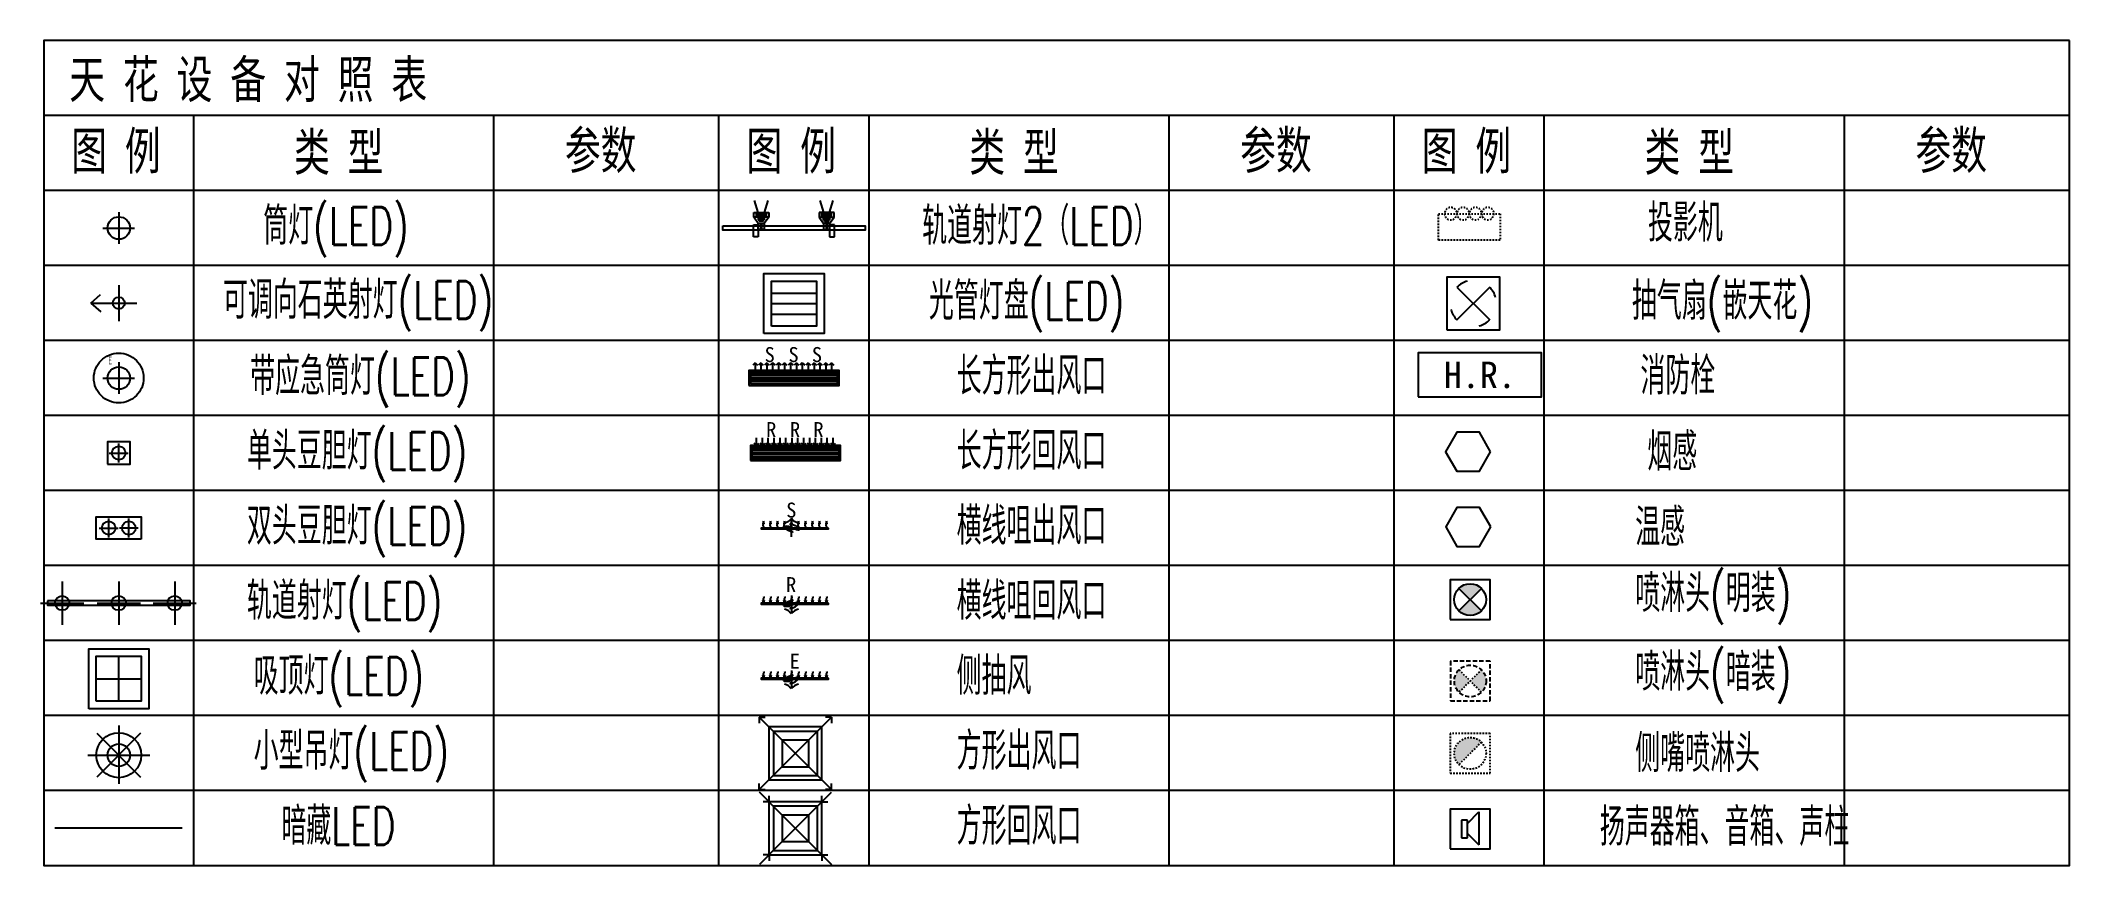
# Model space of a CAD drawing. Header units: millimetres. Extents: x 3724 to 3859, y -1907 to -1852.
import ezdxf
from ezdxf.enums import TextEntityAlignment as Align

# ---------------------------------------------------------------- set-up
doc = ezdxf.new("R2010")
doc.units = ezdxf.units.MM
doc.header["$LTSCALE"] = 10
for name, pattern in [('Dash', [6.35, 3.175, -3.175]), ('DASHED', [0.75, 0.5, -0.25]), ('HIDDEN2', [4.7625, 3.175, -1.5875])]:
    doc.linetypes.add(name, pattern=pattern)
for name, color, linetype in [('C天-CEILITE', 160, 'Continuous'), ('C天-消防', 3, 'Continuous'), ('C天-空调', 160, 'Continuous'), ('DOOR', 2, 'Continuous'), ('FF-TEXT', 50, 'Continuous'), ('P-灯具定位图', 12, 'Continuous'), ('RC-LIGHT', 2, 'Continuous'), ('RC-空调', 2, 'Continuous'), ('投影', 250, 'Continuous'), ('消防栓', 3, 'Continuous')]:
    doc.layers.add(name, color=color, linetype=linetype)
doc.styles.add('Arial', font='NSimSun.ttf')
doc.styles.add('CCD_DIM', font='dim.shx', dxfattribs={"width": 0.7})
doc.styles.add('GGC(宋体)', font='SimSun.ttf')
doc.styles.add('st', font='SimSun.ttf', dxfattribs={"width": 0.7})
doc.styles.add('TXT', font='txt.shx', dxfattribs={"width": 0.7, "bigfont": '1.shx'})
doc.styles.add('XZC', font='SIMPLEX.SHX', dxfattribs={"width": 0.7, "bigfont": 'hztxt.shx'})
doc.linetypes.add('LED_LINE', pattern='A,12.7,-5.08,["LED",XZC,S=2.54,R=0,X=-2.54,Y=-1.27],-6.35', length=24.13)

# ---------------------------------------------------------------- blocks, each defined once
blk = doc.blocks.new('sd')
at = {"layer": 'RC-LIGHT', "color": 8, "ltscale": 0.2}
for p, q in [((-120, 362), (-75, 212)), ((0, 212), (45, 362)), ((34, 189), (-109, 189)), ((34, 174), (-109, 174)), ((-86, 129), (11, 129)), ((-75, 114), (0, 114)), ((-64, 99), (-11, 99)), ((-22, 52), (-52, 52)), ((-22, 37), (-52, 37)), ((-22, 22), (-52, 22))]:
    blk.add_line(p, q, dxfattribs=at)
at = {"layer": 'RC-LIGHT', "color": 1, "ltscale": 0.2}
for p, q in [((56, 212), (-131, 212)), ((-131, 212), (-131, 152)), ((-131, 152), (56, 152)), ((-131, 152), (-75, 75)), ((-75, 75), (-75, 0)), ((0, 75), (-75, 75)), ((-75, 0), (0, 0)), ((0, 75), (56, 152)), ((0, 0), (0, 75)), ((0, 60), (0, -90)), ((60, 60), (0, 60)), ((56, 152), (56, 212)), ((60, -90), (60, 60)), ((0, -90), (60, -90))]:
    blk.add_line(p, q, dxfattribs=at)
blk = doc.blocks.new('消防栓(平)')
at = {"layer": '消防栓', "color": 1}
blk.add_lwpolyline([(0, 0), (700, 0), (700, 250), (0, 250)], close=True, dxfattribs=at)
at = {"layer": '消防栓', "color": 8, "insert": (350, 124), "char_height": 150, "width": 401.76, "attachment_point": 5, "style": 'GGC(宋体)'}
blk.add_mtext('H.R.', dxfattribs=at)
blk = doc.blocks.new('筒灯')
at = {"layer": 'RC-LIGHT', "color": 1}
for p, q in [((-105, 0), (105, 0)), ((0, 105), (0, -105))]:
    blk.add_line(p, q, dxfattribs=at)
at = {"layer": 'RC-LIGHT', "color": 50}
blk.add_circle((0, 0), 75, dxfattribs=at)
blk = doc.blocks.new('可调向石英射灯')
at = {"color": 1}
for p, q in [((-187, 0), (-121, 57)), ((-187, 0), (120, 0)), ((-187, 0), (-119, -58)), ((0, 120), (0, -120))]:
    blk.add_line(p, q, dxfattribs=at)
at = {"color": 2}
blk.add_circle((0, 0), 40, dxfattribs=at)
blk = doc.blocks.new('单头豆胆灯')
at = {"layer": 'C天-CEILITE', "color": 8}
for p, q in [((-63, 0), (63, 0)), ((0, -63), (0, 63))]:
    blk.add_line(p, q, dxfattribs=at)
at = {"layer": 'C天-CEILITE', "color": 2}
blk.add_lwpolyline([(-75, -75), (75, -75), (75, 75), (-75, 75)], close=True, dxfattribs=at)
at = {"layer": 'C天-CEILITE', "color": 1}
blk.add_circle((0, 0), 45, dxfattribs=at)
blk = doc.blocks.new('双头豆胆灯')
at = {"layer": 'C天-CEILITE', "color": 8}
for p, q in [((-67, -63), (-67, 63)), ((67, -63), (67, 63)), ((-130, 0), (-4, 0)), ((130, 0), (4, 0))]:
    blk.add_line(p, q, dxfattribs=at)
at = {"layer": 'C天-CEILITE', "color": 2}
blk.add_lwpolyline([(150, -75), (-150, -75), (-150, 75), (150, 75)], close=True, dxfattribs=at)
at = {"layer": 'C天-CEILITE', "color": 1}
for centre in [(-67, 0), (67, 0)]:
    blk.add_circle(centre, 45, dxfattribs=at)
blk = doc.blocks.new('轨道灯02')
at = {"color": 8}
for p, q in [((-377, 144), (-377, -144)), ((0, 144), (0, -144)), ((373, 144), (373, -144)), ((-521, 0), (-233, 0)), ((-144, 0), (144, 0)), ((229, 0), (517, 0))]:
    blk.add_line(p, q, dxfattribs=at)
at = {"color": 2}
blk.add_lwpolyline([(-475, 15), (-475, -15), (475, -15), (475, 15)], close=True, dxfattribs=at)
at = {"color": 1}
for centre in [(-377, 0), (0, 0), (373, 0)]:
    blk.add_circle(centre, 48, dxfattribs=at)
blk = doc.blocks.new('方形吸顶灯')
at = {"layer": 'C天-CEILITE', "color": 8}
for p, q in [((0, -150), (0, 150)), ((-150, 0), (150, 0))]:
    blk.add_line(p, q, dxfattribs=at)
at = {"layer": 'C天-CEILITE', "color": 2}
blk.add_lwpolyline([(-200, -200), (-200, 200), (200, 200), (200, -200)], close=True, dxfattribs=at)
at = {"layer": 'C天-CEILITE', "color": 1}
blk.add_lwpolyline([(-150, -150), (-150, 150), (150, 150), (150, -150)], close=True, dxfattribs=at)
blk = doc.blocks.new('小型吊灯(圆形)')
at = {"layer": 'C天-CEILITE', "color": 8}
for p, q in [((146, 146), (-146, -146)), ((-146, 146), (146, -146)), ((0, 197), (0, -191)), ((-207, 0), (207, 0))]:
    blk.add_line(p, q, dxfattribs=at)
at = {"layer": 'C天-CEILITE', "color": 2}
blk.add_circle((0, 0), 150, dxfattribs=at)
at = {"layer": 'C天-CEILITE', "color": 1}
blk.add_circle((0, 0), 75.2, dxfattribs=at)
blk = doc.blocks.new('A$C710E138E')
at = {"layer": 'C天-空调'}
h = blk.add_hatch(dxfattribs=at)
h.set_pattern_fill('LINE', color=250, scale=9)
h.set_pattern_definition([(0, (1180, 180), (0, 28.575), [])])
h.paths.add_polyline_path([(20, 20), (1180, 20), (1180, 180), (20, 180)])
at = {"layer": 'C天-空调', "color": 8}
for p, q in [((81, 303), (50, 271)), ((81, 303), (81, 200)), ((81, 303), (113, 271)), ((159, 303), (128, 271)), ((159, 303), (159, 200)), ((159, 303), (191, 271)), ((237, 303), (205, 271)), ((237, 303), (237, 200)), ((237, 303), (269, 271)), ((315, 303), (283, 271)), ((315, 303), (315, 200)), ((315, 303), (347, 271)), ((395, 303), (363, 271)), ((395, 303), (395, 200)), ((395, 303), (427, 271)), ((473, 303), (441, 271)), ((473, 303), (473, 200)), ((473, 303), (505, 271)), ((555, 303), (523, 271)), ((555, 303), (555, 200)), ((555, 303), (587, 271)), ((633, 303), (601, 271)), ((633, 303), (633, 200)), ((633, 303), (665, 271)), ((711, 303), (680, 271)), ((711, 303), (711, 200)), ((711, 303), (743, 271)), ((789, 303), (758, 271)), ((789, 303), (789, 200)), ((789, 303), (821, 271)), ((867, 303), (836, 271)), ((867, 303), (867, 200)), ((867, 303), (899, 271)), ((945, 303), (914, 271)), ((945, 303), (945, 200)), ((945, 303), (977, 271)), ((1023, 303), (992, 271)), ((1023, 303), (1023, 200)), ((1023, 303), (1055, 271)), ((1101, 303), (1070, 271)), ((1101, 303), (1101, 200)), ((1101, 303), (1133, 271))]:
    blk.add_line(p, q, dxfattribs=at)
at = {"layer": 'C天-空调', "color": 2}
blk.add_lwpolyline([(0, 0), (1200, 0), (1200, 200), (0, 200)], close=True, dxfattribs=at)
at = {"layer": 'C天-空调', "color": 8}
blk.add_lwpolyline([(20, 20), (1180, 20), (1180, 180), (20, 180)], close=True, dxfattribs=at)
at = {"layer": 'C天-空调', "color": 41, "style": 'Arial'}
for p in [(208, 313), (526, 313), (838, 313)]:
    blk.add_text('S', height=200, dxfattribs=at).set_placement(p)
blk = doc.blocks.new('A$C7F380DB5')
at = {"layer": 'C天-空调'}
h = blk.add_hatch(dxfattribs=at)
h.set_pattern_fill('LINE', color=250, scale=9)
h.set_pattern_definition([(0, (1180, 180), (0, 28.575), [])])
h.paths.add_polyline_path([(20, 20), (1180, 20), (1180, 180), (20, 180)])
at = {"layer": 'C天-空调', "color": 8}
for p, q in [((81, 200), (81, 303)), ((159, 200), (159, 303)), ((237, 200), (237, 303)), ((315, 200), (315, 303)), ((395, 200), (395, 303)), ((473, 200), (473, 303)), ((555, 200), (555, 303)), ((633, 200), (633, 303)), ((711, 200), (711, 303)), ((789, 200), (789, 303)), ((867, 200), (867, 303)), ((945, 200), (945, 303)), ((1023, 200), (1023, 303)), ((1101, 200), (1101, 303)), ((81, 200), (50, 232)), ((81, 200), (113, 232)), ((159, 200), (128, 232)), ((159, 200), (191, 232)), ((237, 200), (205, 232)), ((237, 200), (269, 232)), ((315, 200), (283, 232)), ((315, 200), (347, 232)), ((395, 200), (363, 232)), ((395, 200), (427, 232)), ((473, 200), (441, 232)), ((473, 200), (505, 232)), ((555, 200), (523, 232)), ((555, 200), (587, 232)), ((633, 200), (601, 232)), ((633, 200), (665, 232)), ((711, 200), (680, 232)), ((711, 200), (743, 232)), ((789, 200), (758, 232)), ((789, 200), (821, 232)), ((867, 200), (836, 232)), ((867, 200), (899, 232)), ((945, 200), (914, 232)), ((945, 200), (977, 232)), ((1023, 200), (992, 232)), ((1023, 200), (1055, 232)), ((1101, 200), (1070, 232)), ((1101, 200), (1133, 232))]:
    blk.add_line(p, q, dxfattribs=at)
at = {"layer": 'C天-空调', "color": 2}
blk.add_lwpolyline([(0, 0), (1200, 0), (1200, 200), (0, 200)], close=True, dxfattribs=at)
at = {"layer": 'C天-空调', "color": 8}
blk.add_lwpolyline([(20, 20), (1180, 20), (1180, 180), (20, 180)], close=True, dxfattribs=at)
at = {"layer": 'C天-空调', "color": 41, "style": 'Arial'}
for p in [(208, 313), (526, 313), (838, 313)]:
    blk.add_text('R', height=200, dxfattribs=at).set_placement(p)
blk = doc.blocks.new('A$C627D20C9')
at = {"layer": 'C天-空调', "color": 8}
for p, q in [((22, 36, 0), (30, 0, 0)), ((30, 0, 0), (39, 36, 0)), ((30, 36, 0), (30, 0, 0)), ((114, 36, 0), (122, 0, 0)), ((122, 36, 0), (122, 0, 0)), ((122, 0, 0), (132, 36, 0)), ((122, 36, 0), (122, 36, 0)), ((208, 36, 0), (216, 0, 0)), ((216, 0, 0), (225, 36, 0)), ((216, 36, 0), (216, 0, 0)), ((301, 36, 0), (309, 0, 0)), ((309, 0, 0), (318, 36, 0)), ((309, 36, 0), (309, 0, 0)), ((394, 36, 0), (402, 0, 0)), ((402, 0, 0), (411, 36, 0)), ((402, 36, 0), (402, 0, 0)), ((488, 36, 0), (496, 0, 0)), ((496, 0, 0), (505, 36, 0)), ((496, 36, 0), (496, 0, 0)), ((580, 36, 0), (588, 0, 0)), ((588, 36, 0), (588, 0, 0)), ((588, 0, 0), (597, 36, 0)), ((588, 36, 0), (588, 36, 0)), ((673, 36, 0), (681, 0, 0)), ((681, 36, 0), (681, 0, 0)), ((681, 0, 0), (691, 36, 0)), ((681, 36, 0), (681, 36, 0)), ((766, 36, 0), (775, 0, 0)), ((775, 0, 0), (784, 36, 0)), ((775, 36, 0), (775, 0, 0)), ((859, 36, 0), (867, 0, 0)), ((867, 36, 0), (867, 0, 0)), ((867, 0, 0), (876, 36, 0)), ((867, 36, 0), (867, 36, 0))]:
    blk.add_line(p, q, dxfattribs=at)
at = {"layer": 'C天-空调', "color": 2, "lineweight": -2, "elevation": 0}
blk.add_lwpolyline([(0, 90), (900, 90), (900, 102), (0, 102)], close=True, dxfattribs=at)
at = {"layer": 'C天-空调', "color": 8}
for points in [[(31, 90, 0), (27, 84, 0), (21, 72, 0), (40, 58, 0), (34, 45, 0), (30, 36, 0)], [(123, 90, 0), (120, 84, 0), (113, 72, 0), (133, 58, 0), (126, 45, 0), (122, 36, 0)], [(216, 90, 0), (213, 84, 0), (207, 72, 0), (226, 58, 0), (219, 45, 0), (216, 36, 0)], [(310, 90, 0), (306, 84, 0), (300, 72, 0), (319, 58, 0), (313, 45, 0), (309, 36, 0)], [(403, 90, 0), (399, 84, 0), (393, 72, 0), (412, 58, 0), (406, 45, 0), (402, 36, 0)], [(497, 90, 0), (493, 84, 0), (487, 72, 0), (506, 58, 0), (500, 45, 0), (496, 36, 0)], [(589, 90, 0), (586, 84, 0), (579, 72, 0), (599, 58, 0), (592, 45, 0), (588, 36, 0)], [(682, 90, 0), (679, 84, 0), (672, 72, 0), (692, 58, 0), (685, 45, 0), (681, 36, 0)], [(775, 90, 0), (772, 84, 0), (766, 72, 0), (785, 58, 0), (778, 45, 0), (775, 36, 0)], [(868, 90, 0), (865, 84, 0), (858, 72, 0), (877, 58, 0), (871, 45, 0), (867, 36, 0)]]:
    blk.add_open_spline(points, degree=3, knots=[0, 0, 0, 0, 30.715258, 56.560246, 95.742076, 95.742076, 95.742076, 95.742076], dxfattribs=at)
blk = doc.blocks.new('A$C50BF169A')
at = {"layer": 'C天-空调', "color": 8}
for p, q in [((104, 610), (104, 199)), ((0, 405), (242, 405)), ((63, 396), (71, 426)), ((64, 425), (63, 396)), ((64, 425), (64, 425)), ((64, 425), (64, 425)), ((161, 408), (173, 384)), ((161, 408), (181, 385)), ((173, 384), (161, 408))]:
    blk.add_line(p, q, dxfattribs=at)
for centre, major_axis, start_param, end_param in [((299, 459), (-238, 0), 0.141575, 0.728606), ((98, 496), (-11.7, 0), 4.18756, 6.575794), ((361, 583), (-289, 0), 0.31869, 0.606656), ((10, 372), (-163, 0), 3.2196, 4.104779), ((130, 313), (-14.5, 0), 0.987312, 2.628133), ((-30, 335), (-174, 0), 2.97497, 3.639653), ((369, 554), (-196, 0), 0.295921, 0.865948), ((369, 255), (-196, 0), -0.865943, -0.295917)]:
    blk.add_ellipse(centre, major_axis=major_axis, ratio=1, start_param=start_param, end_param=end_param, dxfattribs=at)
at = {"layer": 'C天-空调', "color": 8, "xscale": -1, "rotation": 90}
blk.add_blockref('A$C627D20C9', (206, 900, 0), dxfattribs=at)
at = {"layer": 'C天-空调', "color": 41, "lineweight": -3, "style": 'Arial', "flags": 8}
blk.add_attdef('S', text='', height=100, rotation=90, dxfattribs=at).set_placement((300, 402), align=Align.MIDDLE)
blk = doc.blocks.new('A$C31D02B6F')
at = {"layer": 'C天-空调', "color": 8}
for p, q in [((33, 138), (24, 175)), ((41, 175), (33, 138)), ((33, 175), (33, 138)), ((33, 175), (33, 175)), ((125, 138), (116, 175)), ((134, 175), (125, 138)), ((125, 175), (125, 138)), ((610, 138), (199, 138)), ((219, 138), (209, 175)), ((227, 175), (219, 138)), ((219, 175), (219, 138)), ((219, 175), (219, 175)), ((312, 138), (303, 175)), ((320, 175), (312, 138)), ((312, 175), (312, 138)), ((312, 175), (312, 175)), ((408, 81), (384, 69)), ((384, 69), (408, 81)), ((408, 81), (385, 61)), ((404, 138), (395, 175)), ((396, 179), (426, 171)), ((425, 179), (396, 179)), ((412, 175), (404, 138)), ((404, 175), (404, 138)), ((405, 242), (405, 0)), ((425, 179), (425, 179)), ((425, 179), (425, 179)), ((498, 138), (489, 175)), ((506, 175), (498, 138)), ((498, 175), (498, 138)), ((591, 138), (582, 175)), ((599, 175), (591, 138)), ((591, 175), (591, 138)), ((684, 138), (675, 175)), ((692, 175), (684, 138)), ((684, 175), (684, 138)), ((778, 138), (768, 175)), ((786, 175), (778, 138)), ((778, 175), (778, 138)), ((778, 175), (778, 175)), ((870, 138), (861, 175)), ((878, 175), (870, 138)), ((870, 175), (870, 138))]:
    blk.add_line(p, q, dxfattribs=at)
at = {"layer": 'C天-空调', "color": 2, "lineweight": -2}
blk.add_lwpolyline([(900, 138), (0, 138), (0, 126), (900, 126)], close=True, dxfattribs=at)
at = {"layer": 'C天-空调', "color": 8}
for centre, major_axis, start_param, end_param in [((313, 113), (0, -14.5), 4.1289, 5.769721), ((459, -57), (0, -238), 3.283168, 3.870199), ((335, 272), (0, -174), -0.166624, 0.498059), ((255, -127), (0, -196), 2.275649, 2.845676), ((372, 232), (0, -163), 0.078006, 0.963185), ((554, -127), (0, -196), 3.437515, 4.007541), ((583, -119), (0, -289), 3.460284, 3.74825), ((496, 145), (0, -11.7), 1.045969, 3.434203)]:
    blk.add_ellipse(centre, major_axis=major_axis, ratio=1, start_param=start_param, end_param=end_param, dxfattribs=at)
for points in [[(32, 228), (35, 222), (42, 211), (23, 197), (29, 183), (33, 175)], [(125, 228), (128, 222), (134, 211), (115, 197), (122, 183), (125, 175)], [(218, 228), (221, 222), (228, 211), (208, 197), (215, 183), (219, 175)], [(311, 228), (314, 222), (321, 211), (301, 197), (308, 183), (312, 175)], [(403, 228), (407, 222), (413, 211), (394, 197), (400, 183), (404, 175)], [(497, 228), (501, 222), (507, 211), (488, 197), (494, 183), (498, 175)], [(590, 228), (594, 222), (600, 211), (581, 197), (587, 183), (591, 175)], [(684, 228), (687, 222), (693, 211), (674, 197), (681, 183), (684, 175)], [(777, 228), (780, 222), (787, 211), (767, 197), (774, 183), (778, 175)], [(869, 228), (873, 222), (879, 211), (860, 197), (866, 183), (870, 175)]]:
    blk.add_open_spline(points, degree=3, knots=[0, 0, 0, 0, 30.715258, 56.560246, 95.742076, 95.742076, 95.742076, 95.742076], dxfattribs=at)
at = {"layer": 'C天-空调', "color": 41, "lineweight": -3, "insert": (332, 486), "char_height": 200, "attachment_point": 1, "style": 'Arial'}
blk.add_mtext_dynamic_manual_height_columns('R', width=161.22, gutter_width=12.5, heights=[0], dxfattribs=at)
blk = doc.blocks.new('A$C71526CDD')
at = {"layer": 'C天-空调', "color": 8}
for p, q in [((33, 138), (24, 175)), ((41, 175), (33, 138)), ((33, 175), (33, 138)), ((33, 175), (33, 175)), ((125, 138), (116, 175)), ((134, 175), (125, 138)), ((125, 175), (125, 138)), ((610, 138), (199, 138)), ((219, 138), (209, 175)), ((227, 175), (219, 138)), ((219, 175), (219, 138)), ((219, 175), (219, 175)), ((312, 138), (303, 175)), ((320, 175), (312, 138)), ((312, 175), (312, 138)), ((312, 175), (312, 175)), ((408, 81), (384, 69)), ((384, 69), (408, 81)), ((408, 81), (385, 61)), ((404, 138), (395, 175)), ((396, 179), (426, 171)), ((425, 179), (396, 179)), ((412, 175), (404, 138)), ((404, 175), (404, 138)), ((405, 242), (405, 0)), ((425, 179), (425, 179)), ((425, 179), (425, 179)), ((498, 138), (489, 175)), ((506, 175), (498, 138)), ((498, 175), (498, 138)), ((591, 138), (582, 175)), ((599, 175), (591, 138)), ((591, 175), (591, 138)), ((684, 138), (675, 175)), ((692, 175), (684, 138)), ((684, 175), (684, 138)), ((778, 138), (768, 175)), ((786, 175), (778, 138)), ((778, 175), (778, 138)), ((778, 175), (778, 175)), ((870, 138), (861, 175)), ((878, 175), (870, 138)), ((870, 175), (870, 138))]:
    blk.add_line(p, q, dxfattribs=at)
at = {"layer": 'C天-空调', "color": 2, "lineweight": -2}
blk.add_lwpolyline([(900, 138), (0, 138), (0, 126), (900, 126)], close=True, dxfattribs=at)
at = {"layer": 'C天-空调', "color": 8}
for centre, major_axis, start_param, end_param in [((313, 113), (0, -14.5), 4.1289, 5.769721), ((459, -57), (0, -238), 3.283168, 3.870199), ((335, 272), (0, -174), -0.166624, 0.498059), ((255, -127), (0, -196), 2.275649, 2.845676), ((372, 232), (0, -163), 0.078006, 0.963185), ((554, -127), (0, -196), 3.437515, 4.007541), ((583, -119), (0, -289), 3.460284, 3.74825), ((496, 145), (0, -11.7), 1.045969, 3.434203)]:
    blk.add_ellipse(centre, major_axis=major_axis, ratio=1, start_param=start_param, end_param=end_param, dxfattribs=at)
for points in [[(32, 228), (35, 222), (42, 211), (23, 197), (29, 183), (33, 175)], [(125, 228), (128, 222), (134, 211), (115, 197), (122, 183), (125, 175)], [(218, 228), (221, 222), (228, 211), (208, 197), (215, 183), (219, 175)], [(311, 228), (314, 222), (321, 211), (301, 197), (308, 183), (312, 175)], [(403, 228), (407, 222), (413, 211), (394, 197), (400, 183), (404, 175)], [(497, 228), (501, 222), (507, 211), (488, 197), (494, 183), (498, 175)], [(590, 228), (594, 222), (600, 211), (581, 197), (587, 183), (591, 175)], [(684, 228), (687, 222), (693, 211), (674, 197), (681, 183), (684, 175)], [(777, 228), (780, 222), (787, 211), (767, 197), (774, 183), (778, 175)], [(869, 228), (873, 222), (879, 211), (860, 197), (866, 183), (870, 175)]]:
    blk.add_open_spline(points, degree=3, knots=[0, 0, 0, 0, 30.715258, 56.560246, 95.742076, 95.742076, 95.742076, 95.742076], dxfattribs=at)
at = {"layer": 'C天-空调', "color": 41, "lineweight": -3, "insert": (381, 465), "char_height": 200, "attachment_point": 1, "style": 'Arial'}
blk.add_mtext_dynamic_manual_height_columns('E', width=123.07, gutter_width=12.5, heights=[0], dxfattribs=at)
blk = doc.blocks.new('抽气扇1')
at = {"layer": 'C天-空调', "color": 1}
for p, q in [((-186, -186), (186, 186)), ((-186, 186), (186, -186))]:
    blk.add_line(p, q, dxfattribs=at)
at = {"layer": 'C天-空调', "color": 2}
blk.add_lwpolyline([(-300, -300), (300, -300), (300, 300), (-300, 300)], close=True, dxfattribs=at)
at = {"layer": 'C天-空调', "color": 1}
for start, end in [(105, 135), (15, 45), (195, 225), (285, 315)]:
    blk.add_arc((0, 0), 262, start, end, dxfattribs=at)
blk = doc.blocks.new('烟感')
at = {"layer": 'C天-消防', "color": 2}
blk.add_lwpolyline([(115, 1), (58, 101), (-58, 101), (-116, 1), (-58, -99), (58, -99)], close=True, dxfattribs=at)
at = {"layer": 'C天-消防', "color": 1, "linetype": 'Continuous', "style": 'GGC(宋体)', "flags": 2}
blk.add_attdef('?', text='', height=117, dxfattribs=at).set_placement((0, -1), align=Align.MIDDLE)
blk = doc.blocks.new('喷淋头(明装)')
at = {"layer": 'C天-消防', "ltscale": 0.2}
h = blk.add_hatch(color=8, dxfattribs=at)
h.paths.add_polyline_path([(0, 0), (21.2, 21.2, 0.414214), (-21.2, 21.2)])
h.paths.add_polyline_path([(21.2, -21.2), (0, 0), (-21.2, -21.2, 0.414214)])
at = {"layer": 'C天-消防', "color": 1, "ltscale": 0.2}
for p, q in [((21.2, 21.2), (-21.2, -21.2)), ((-21.2, 21.2), (21.2, -21.2))]:
    blk.add_line(p, q, dxfattribs=at)
at = {"layer": 'C天-消防', "color": 2}
blk.add_lwpolyline([(-37.5, -37.5), (37.5, -37.5), (37.5, 37.5), (-37.5, 37.5)], close=True, dxfattribs=at)
at = {"layer": 'C天-消防', "color": 1, "ltscale": 0.2}
blk.add_circle((0, 0), 30, dxfattribs=at)
blk = doc.blocks.new('喷淋头(暗装)')
at = {"layer": 'C天-消防'}
h = blk.add_hatch(color=250, dxfattribs=at)
h.paths.add_polyline_path([(-46, 8.6, 0.198912), (-28.9, -32.7), (12.4, 8.6), (-28.9, 49.9, 0.198912)])
h.paths.add_polyline_path([(12.4, 8.6), (53.7, -32.7, 0.198912), (70.8, 8.6, 0.198912), (53.7, 49.9)])
at = {"layer": 'C天-消防', "color": 1, "linetype": 'HIDDEN2', "ltscale": 0.1}
for p, q in [((-28.9, 49.9), (53.7, -32.7)), ((53.7, 49.9), (-28.9, -32.7))]:
    blk.add_line(p, q, dxfattribs=at)
at = {"layer": 'C天-消防', "color": 50, "linetype": 'HIDDEN2', "ltscale": 0.5}
blk.add_lwpolyline([(-60.6, -64.4), (85.4, -64.4), (85.4, 81.6), (-60.6, 81.6)], close=True, dxfattribs=at)
at = {"layer": 'C天-消防', "color": 1, "linetype": 'HIDDEN2', "ltscale": 0.5}
blk.add_circle((12.4, 8.6), 58.4, dxfattribs=at)
blk = doc.blocks.new('侧嘴喷淋头')
at = {"layer": 'C天-消防'}
blk.add_hatch(color=8, dxfattribs=at).paths.add_polyline_path([(-60, 0, 0.198912), (-42.4, -42.4), (42.4, 42.4, 0.668179)])
at = {"layer": 'C天-消防', "color": 1, "linetype": 'HIDDEN2', "ltscale": 0.1}
blk.add_line((42.4, 42.4), (-42.4, -42.4), dxfattribs=at)
at = {"layer": 'C天-消防', "color": 2, "linetype": 'HIDDEN2', "ltscale": 0.1}
blk.add_lwpolyline([(-75, -75), (75, -75), (75, 75), (-75, 75)], close=True, dxfattribs=at)
at = {"layer": 'C天-消防', "color": 1, "linetype": 'HIDDEN2', "ltscale": 0.1}
blk.add_circle((0, 0), 60, dxfattribs=at)
blk = doc.blocks.new('扬声器')
at = {"layer": 'C天-消防', "color": 1}
for p, q in [((91, 194), (236, 339)), ((236, 339), (236, -75)), ((17, 237), (17, 13)), ((91, 237), (17, 237)), ((17, 13), (91, 13)), ((91, 13), (91, 237)), ((91, 70), (236, -75))]:
    blk.add_line(p, q, dxfattribs=at)
at = {"layer": 'C天-消防', "color": 2}
blk.add_lwpolyline([(-125, -125), (375, -125), (375, 375), (-125, 375)], close=True, dxfattribs=at)
blk = doc.blocks.new('温感')
at = {"layer": 'C天-消防', "color": 2}
blk.add_lwpolyline([(135, 2), (66, 122), (-73, 122), (-142, 2), (-73, -118), (66, -118)], close=True, dxfattribs=at)
at = {"layer": 'C天-消防', "color": 1, "linetype": 'Continuous', "style": 'GGC(宋体)', "flags": 2}
blk.add_attdef('?', text='', height=140, dxfattribs=at).set_placement((-3, 0), align=Align.MIDDLE)
blk = doc.blocks.new('投影机')
at = {"layer": '投影', "color": 50, "linetype": 'DASHED', "ltscale": 0.3}
blk.add_lwpolyline([(-175, -57.5), (175, -57.5), (175, 92.5), (-175, 92.5)], close=True, dxfattribs=at)
at = {"layer": '投影', "color": 1, "linetype": 'DASHED', "ltscale": 0.3}
for centre in [(-105, -57.5), (-35, -57.5), (35, -57.5), (105, -57.5)]:
    blk.add_circle(centre, 35, dxfattribs=at)
blk = doc.blocks.new('A$C486F1042')
at = {"layer": 'RC-空调', "color": 8}
for q in [(32, 64), (103, 32), (32, 0)]:
    blk.add_line((0, 32), q, dxfattribs=at)
blk = doc.blocks.new('A$C4E3D1E4B')
at = {"layer": 'RC-空调', "color": 8}
for p, q in [((109, 709), (709, 109)), ((709, 709), (109, 109))]:
    blk.add_line(p, q, dxfattribs=at)
at = {"layer": 'RC-空调', "color": 144}
blk.add_lwpolyline([(109, 109), (709, 109), (709, 709), (109, 709)], close=True, dxfattribs=at)
at = {"layer": 'RC-空调', "color": 250}
for points in [[(159, 159), (659, 159), (659, 659), (159, 659)], [(259, 259), (559, 259), (559, 559), (259, 559)]]:
    blk.add_lwpolyline(points, close=True, dxfattribs=at)
at = {"layer": 'RC-空调', "color": 44, "yscale": 1.5, "zscale": 1.5}
for p, xscale, rotation in [((-34, 785), 1.5, 315), ((853, 785), -1.5, 45), ((-34, 34), -1.5, 225), ((853, 34), 1.5, 135)]:
    blk.add_blockref('A$C486F1042', p, dxfattribs=dict(at, xscale=xscale, rotation=rotation))
blk = doc.blocks.new('A$C066E5EA3')
at = {"layer": 'RC-空调', "color": 8}
for p, q in [((109, 709), (709, 109)), ((709, 709), (109, 109))]:
    blk.add_line(p, q, dxfattribs=at)
at = {"layer": 'RC-空调', "color": 144}
blk.add_lwpolyline([(109, 109), (709, 109), (709, 709), (109, 709)], close=True, dxfattribs=at)
at = {"layer": 'RC-空调', "color": 250}
for points in [[(159, 159), (659, 159), (659, 659), (159, 659)], [(259, 259), (559, 259), (559, 559), (259, 559)]]:
    blk.add_lwpolyline(points, close=True, dxfattribs=at)
at = {"layer": 'RC-空调', "color": 44, "yscale": 1.5, "zscale": 1.5}
for p, xscale, rotation in [((76, 676), -1.5, 315), ((743, 676), 1.5, 44.99999999999999), ((76, 143), 1.5, 225), ((743, 143), -1.5, 134.9999999999999)]:
    blk.add_blockref('A$C486F1042', p, dxfattribs=dict(at, xscale=xscale, rotation=rotation))

msp = doc.modelspace()

# ---------------------------------------------------------------- linework, layer by layer
at = {"color": 150}
for p, q in [((3859.19, -1857.33), (3724.19, -1857.33)), ((3734.19, -1907.33), (3734.19, -1857.33)), ((3754.19, -1907.33), (3754.19, -1857.33)), ((3769.19, -1907.33), (3769.19, -1857.33)), ((3779.19, -1907.33), (3779.19, -1857.33)), ((3799.19, -1907.33), (3799.19, -1857.33)), ((3814.19, -1907.33), (3814.19, -1857.33)), ((3824.19, -1907.33), (3824.19, -1857.33)), ((3844.19, -1907.33), (3844.19, -1857.33)), ((3859.19, -1862.33), (3724.19, -1862.33)), ((3859.19, -1867.33), (3724.19, -1867.33)), ((3859.19, -1872.33), (3724.19, -1872.33)), ((3859.19, -1877.33), (3724.19, -1877.33)), ((3859.19, -1882.33), (3724.19, -1882.33)), ((3859.19, -1887.33), (3724.19, -1887.33)), ((3859.19, -1892.33), (3724.19, -1892.33)), ((3859.19, -1897.33), (3724.19, -1897.33)), ((3859.19, -1902.33), (3724.19, -1902.33))]:
    msp.add_line(p, q, dxfattribs=at)
msp.add_lwpolyline([(3859.19, -1852.33), (3724.19, -1852.33), (3724.19, -1907.33), (3859.19, -1907.33)], close=True, dxfattribs=at)
at = {"color": 1, "linetype": 'Dash'}
msp.add_circle((3729.19, -1874.83), 1.66, dxfattribs=at)
at = {"layer": 'C天-CEILITE', "color": 1}
for p, q in [((3772.69, -1869.17), (3775.69, -1869.17)), ((3772.69, -1869.87), (3775.69, -1869.87)), ((3772.69, -1870.57), (3775.69, -1870.57))]:
    msp.add_line(p, q, dxfattribs=at)
at = {"layer": 'C天-CEILITE', "color": 2}
msp.add_lwpolyline([(3772.19, -1871.87), (3772.19, -1867.87), (3776.19, -1867.87), (3776.19, -1871.87)], close=True, dxfattribs=at)
at = {"layer": 'C天-CEILITE', "color": 1}
msp.add_lwpolyline([(3772.69, -1871.37), (3772.69, -1868.37), (3775.69, -1868.37), (3775.69, -1871.37)], close=True, dxfattribs=at)
at = {"layer": 'DOOR'}
msp.add_lwpolyline([(3769.44, -1864.68), (3778.94, -1864.68), (3778.94, -1864.98), (3769.44, -1864.98)], close=True, dxfattribs=at)
at = {"layer": 'RC-LIGHT', "color": 12, "linetype": 'LED_LINE', "lineweight": -2, "ltscale": 0.015}
msp.add_line((3724.93, -1904.82), (3733.42, -1904.82), dxfattribs=at)

# ---------------------------------------------------------------- block references
at = {"color": 0, "xscale": -0.01176470588235294, "yscale": 0.01176470588235294, "zscale": 0.01176470588235294, "rotation": 180}
msp.add_blockref('投影机', (3819.19, -1864.55), dxfattribs=at)
at = {"layer": 'C天-CEILITE', "xscale": 0.01, "yscale": 0.01, "zscale": 0.01}
for name, p in [('筒灯', (3729.19, -1864.83)), ('可调向石英射灯', (3729.19, -1869.83)), ('筒灯', (3729.19, -1874.83)), ('单头豆胆灯', (3729.19, -1879.83)), ('双头豆胆灯', (3729.19, -1884.83)), ('轨道灯02', (3729.19, -1889.83)), ('方形吸顶灯', (3729.19, -1894.87)), ('小型吊灯(圆形)', (3729.19, -1899.97))]:
    msp.add_blockref(name, p, dxfattribs=at)
at = {"layer": 'C天-消防'}
for name, p, xscale, yscale, zscale in [('消防栓(平)', (3815.78, -1876.09), 0.01176470588235294, 0.01176470588235294, 0.01176470588235294), ('烟感', (3819.11, -1879.76), 0.01299038105676643, 0.01299038105676643, 0.01299038105676643), ('温感', (3819.16, -1884.78), 0.01082531754730543, 0.01082531754730543, 0.01082531754730543), ('喷淋头(明装)', (3819.25, -1889.6), 0.03529411764705882, 0.03529411764705882, 0.03529411764705882), ('喷淋头(暗装)', (3819.03, -1895.18), 0.01813053988718983, 0.01813053988718983, 0.01813053988718983), ('侧嘴喷淋头', (3819.25, -1899.85), 0.01764705882352941, 0.01764705882352941, 0.01764705882352941), ('扬声器', (3818.59, -1905.55), 0.005294117647058913, 0.005294117647058913, 0.005294117647058913)]:
    msp.add_blockref(name, p, dxfattribs=dict(at, xscale=xscale, yscale=yscale, zscale=zscale))
at = {"layer": 'C天-空调'}
for name, p, xscale, yscale, zscale in [('抽气扇1', (3819.46, -1869.86), 0.005882352941176471, 0.005882352941176471, 0.005882352941176471), ('A$C710E138E', (3771.19, -1875.33), 0.005, 0.005, 0.005), ('A$C7F380DB5', (3771.29, -1880.33), 0.005, 0.005, 0.005), ('A$C31D02B6F', (3772, -1890.53), 0.005, 0.005, 0.005), ('A$C71526CDD', (3772, -1895.53), 0.005, 0.005, 0.005)]:
    msp.add_blockref(name, p, dxfattribs=dict(at, xscale=xscale, yscale=yscale, zscale=zscale))
at = {"layer": 'P-灯具定位图', "color": 12, "yscale": 0.005359999983242932, "zscale": 0.005359999983242932}
for p, xscale in [((3771.81, -1864.93), -0.005359999983242932), ((3776.56, -1864.93), 0.005359999983242932)]:
    msp.add_blockref('sd', p, dxfattribs=dict(at, xscale=xscale))
at = {"layer": 'RC-空调', "color": 30}
ref = msp.add_blockref('A$C50BF169A', (3772, -1885.41), dxfattribs=dict(at, xscale=-0.005, yscale=0.005, zscale=0.005, rotation=270))
ref.add_attrib('S', 'S', dxfattribs={"color": 41, "lineweight": -2, "height": 1, "style": 'Arial', "flags": 8}).set_placement((3774.01, -1883.63), align=Align.MIDDLE)
at = {"layer": 'RC-空调', "color": 44, "xscale": 0.005882352941176471, "yscale": 0.005882352941176471, "zscale": 0.005882352941176471}
for name, p in [('A$C4E3D1E4B', (3771.88, -1902.26)), ('A$C066E5EA3', (3771.88, -1907.25))]:
    msp.add_blockref(name, p, dxfattribs=at)

# ---------------------------------------------------------------- texts
at = {"color": 1, "insert": (3728.49, -1873.41), "char_height": 0.5, "attachment_point": 1, "style": 'CCD_DIM'}
msp.add_mtext_dynamic_manual_height_columns('E', width=0.7734, gutter_width=1500, heights=[0], dxfattribs=at)
at = {"layer": 'FF-TEXT', "color": 2, "width": 0.7}
for s, style, p in [('天 花 设 备 对 照 表', 'st', (3725.89, -1856.16, 197.22)), ('  图 例 ', 'st', (3723.64, -1860.93, 197.22)), ('类 型 ', 'st', (3740.87, -1861.01, 197.22)), ('参数', 'st', (3758.92, -1860.88, 197.22)), ('  图 例 ', 'st', (3768.64, -1860.93, 197.22)), ('类 型 ', 'st', (3785.87, -1861.01, 197.22)), ('参数', 'st', (3803.92, -1860.88, 197.22)), ('  图 例 ', 'st', (3813.64, -1860.93, 197.22)), ('类 型 ', 'st', (3830.87, -1861.01, 197.22)), ('参数', 'st', (3848.92, -1860.88, 197.22)), ('筒灯(LED)', 'TXT', (3738.82, -1865.94, 197.22)), ('轨道射灯2（LED）', 'TXT', (3782.73, -1865.94, 197.22)), ('可调向石英射灯(LED)', 'TXT', (3736.13, -1870.88, 197.22)), ('光管灯盘(LED)', 'TXT', (3783.18, -1870.94, 197.22)), ('抽气扇(嵌天花) ', 'TXT', (3830.03, -1870.94, 197.22)), ('带应急筒灯(LED)', 'TXT', (3737.95, -1875.96, 197.22)), ('长方形出风口', 'TXT', (3785.03, -1875.94, 197.22)), ('单头豆胆灯(LED)', 'TXT', (3737.73, -1880.94, 197.22)), ('长方形回风口', 'TXT', (3785.03, -1880.94, 197.22)), ('双头豆胆灯(LED)', 'TXT', (3737.73, -1885.94, 197.22)), ('横线咀出风口', 'TXT', (3785.03, -1885.94, 197.22)), ('轨道射灯(LED)', 'TXT', (3737.73, -1890.94, 197.22)), ('横线咀回风口', 'TXT', (3785.03, -1890.94, 197.22)), ('吸顶灯(LED)', 'TXT', (3738.18, -1895.94, 197.22)), ('侧抽风', 'TXT', (3785.03, -1895.94, 197.22)), ('小型吊灯(LED)', 'TXT', (3738.18, -1900.94, 197.22)), ('方形出风口', 'TXT', (3785.03, -1900.94, 197.22)), ('暗藏LED ', 'TXT', (3740.03, -1905.94, 197.22)), ('方形回风口', 'TXT', (3785.03, -1905.94, 197.22))]:
    msp.add_text(s, height=2.5, dxfattribs=dict(at, style=style)).set_placement(p)
at = {"layer": 'FF-TEXT', "color": 2, "char_height": 2.5, "attachment_point": 4, "style": 'TXT'}
for s, insert, width in [('投影机', (3831.1, -1864.49), 64.0242), ('消防栓', (3830.6, -1874.68), 64.0242), ('烟感', (3831.06, -1879.75), 64.0242), ('温感', (3830.25, -1884.78), 64.0242), ('喷淋头(明装)', (3830.25, -1889.6), 34.6899), ('喷淋头(暗装)', (3830.25, -1894.85), 64.0242), ('侧嘴喷淋头', (3830.25, -1899.85), 64.0242), ('扬声器箱、音箱、声柱', (3827.89, -1904.76), 64.0242)]:
    msp.add_mtext(s, dxfattribs=dict(at, insert=insert, width=width))

doc.saveas('drawing.dxf')
